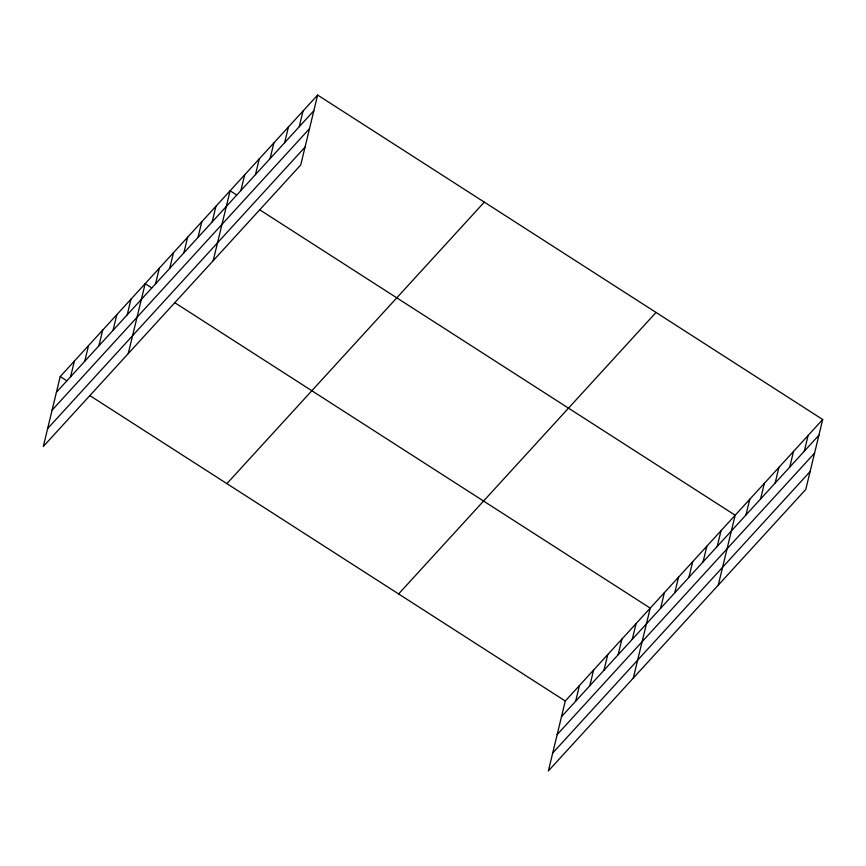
<?xml version="1.0" encoding="UTF-8"?>
<svg xmlns="http://www.w3.org/2000/svg" width="866" height="866" viewBox="0 0 866 866"><rect width="100%" height="100%" fill="white"/><g stroke="black" fill="none" stroke-linecap="round" stroke-linejoin="round"><path stroke-width="1.3" d="M317.627 95.054L60.219 376.558L43.3 446.488L300.719 164.984L317.627 95.054L822.7 419.512L805.781 489.442L548.373 770.946L565.282 701.016L822.7 419.512M70.579 376.786L74.379 361.068M84.727 361.306L88.538 345.588M98.886 345.826L102.697 330.108M113.045 330.336L116.845 314.629M127.205 314.856L131.004 299.138M128.244 353.588L145.163 283.658L151.745 287.891M155.523 283.896L159.322 268.179M169.682 268.406L173.481 252.699M183.841 252.926L187.641 237.208M197.989 237.446L201.8 221.728M212.148 221.967L215.959 206.249M213.188 260.698L230.107 190.769L236.689 194.991M240.9 190.531L244.699 174.813M255.481 174.575L259.28 158.868M270.073 158.63L273.873 142.912M284.654 142.674L288.454 126.956M299.246 126.717L303.046 111.01M575.641 701.243L579.441 685.526M589.8 685.764L593.6 670.046M603.959 670.273L607.759 654.566M618.118 654.793L621.918 639.086M632.277 639.314L636.077 623.596M633.317 678.046L650.236 608.116L174.77 302.678M660.585 608.343L664.395 592.636M674.744 592.864L678.543 577.157M688.903 577.384L692.703 561.666M703.062 561.904L706.862 546.186M717.221 546.414L721.021 530.706M718.26 585.156L735.18 515.227L259.713 209.789M745.962 514.989L749.761 499.271M760.554 499.033L764.353 483.315M775.135 483.076L778.935 467.369M789.727 467.131L793.527 451.413M804.308 451.175L808.108 435.468M56.42 392.266L313.828 110.772M52.09 410.159L309.498 128.666M47.63 428.594L305.038 147.101M226.892 483.629L484.3 202.124M398.609 593.946L656.027 312.442M561.482 716.723L818.9 435.23M557.152 734.617L814.57 453.124M552.692 753.052L810.111 471.548M60.219 376.558L66.801 380.78M89.826 395.578L565.282 701.016"/></g></svg>
